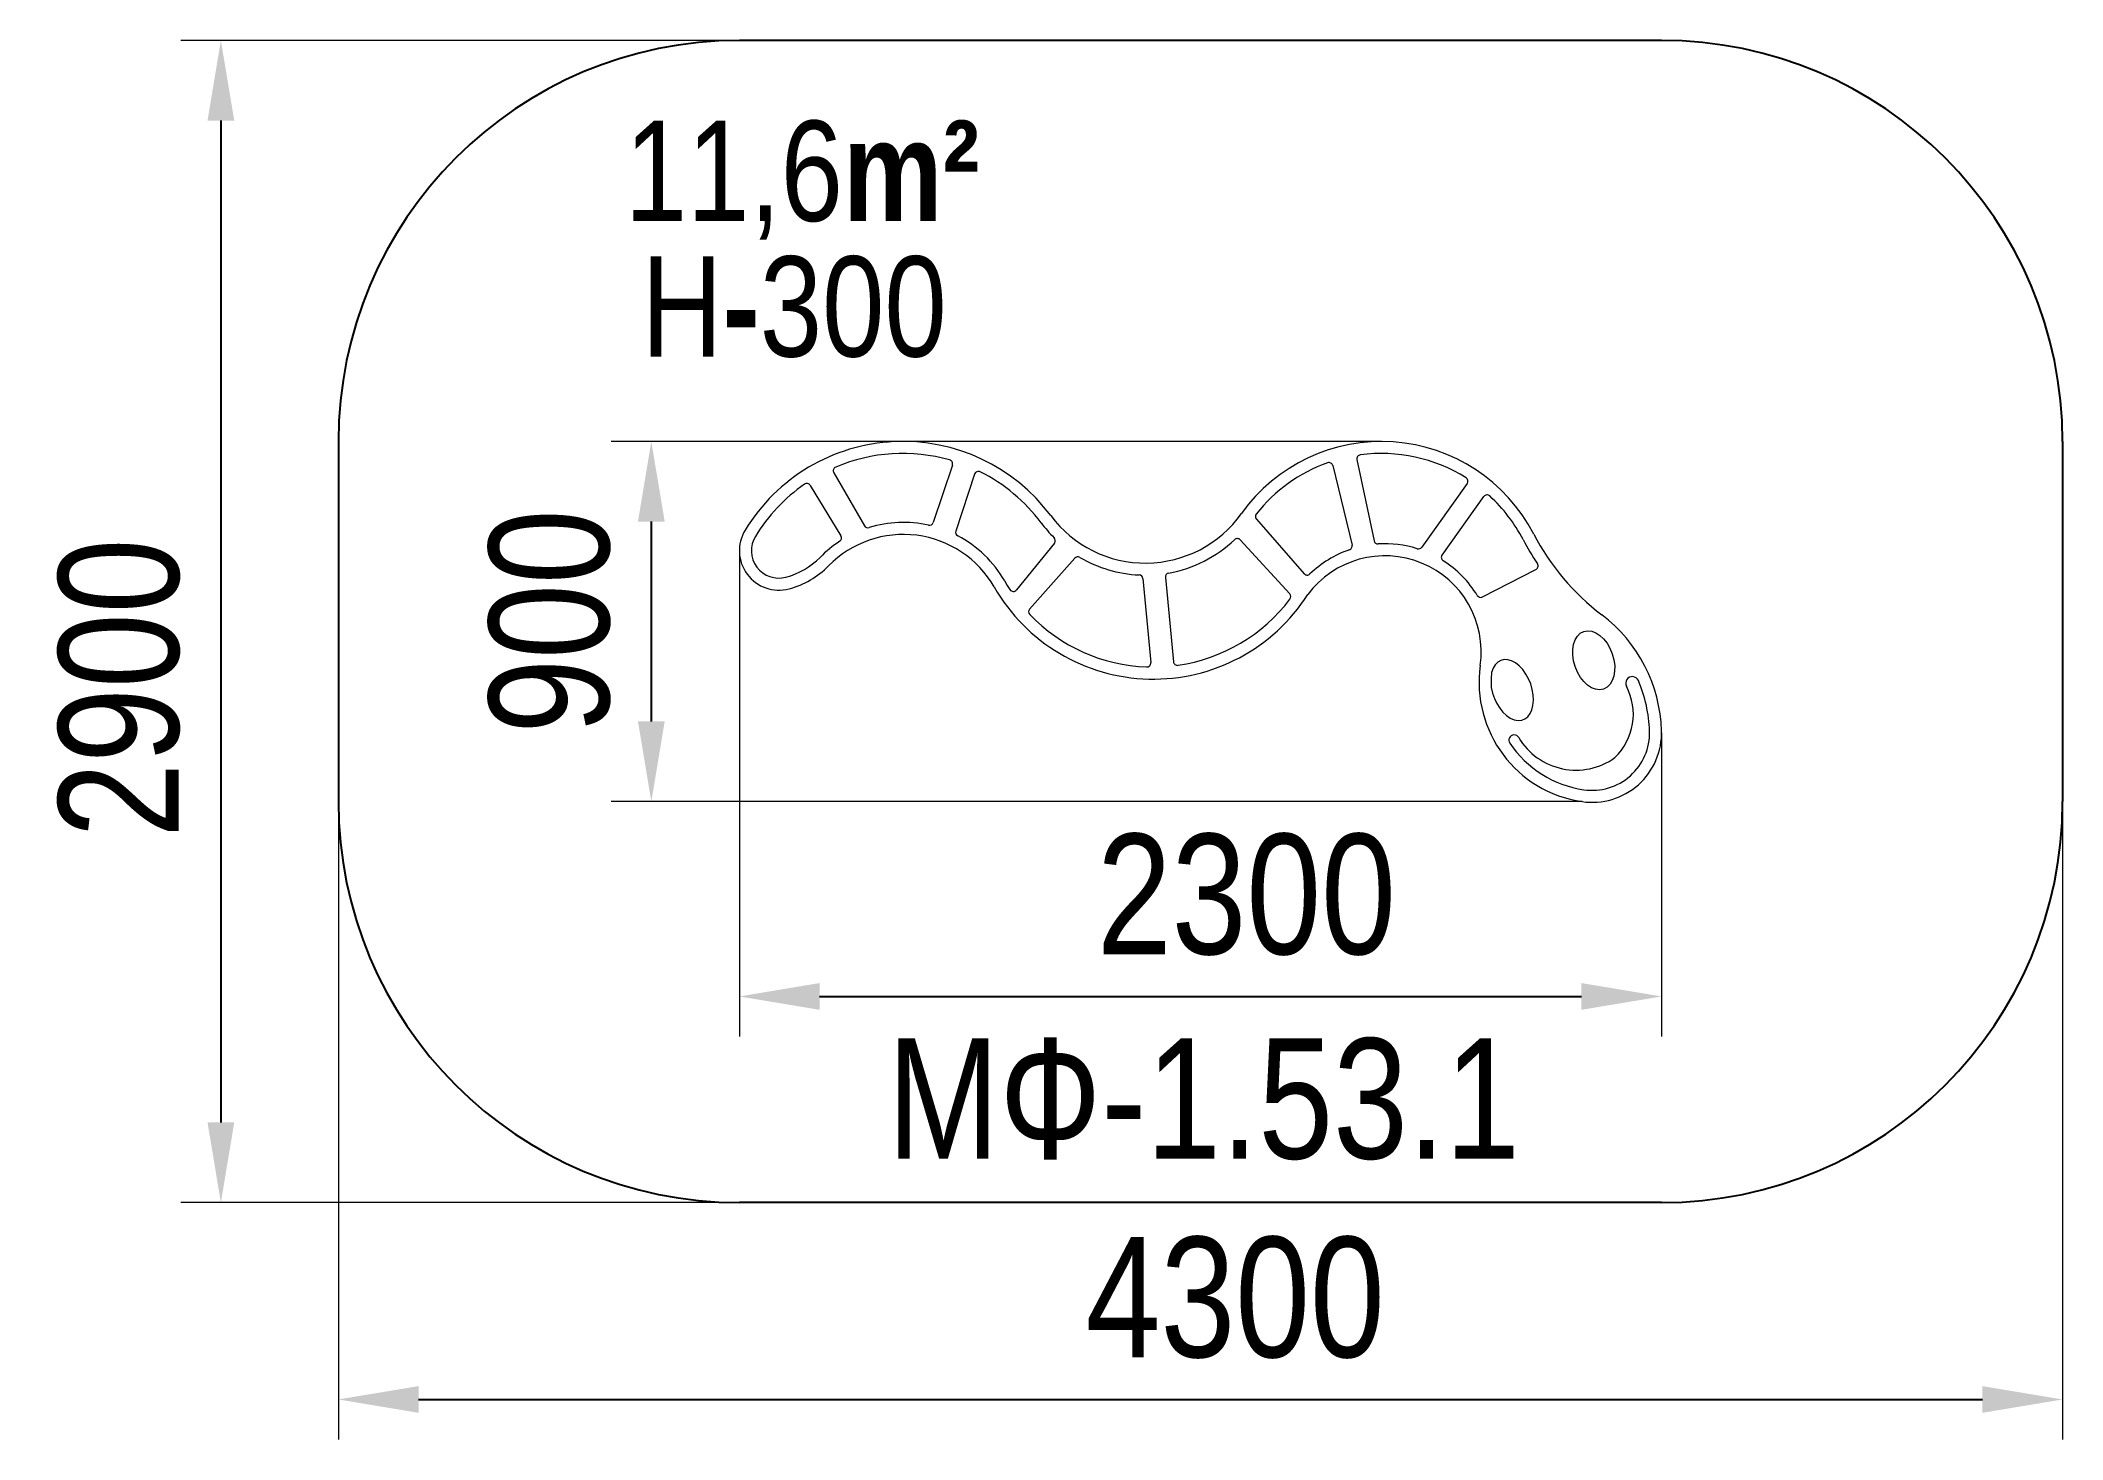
# Model space of a CAD drawing. Header units: millimetres. Extents: x -2657 to 2386, y -1944 to 1545.
import ezdxf

# ---------------------------------------------------------------- set-up
doc = ezdxf.new("R2010")
doc.units = ezdxf.units.MM
for name, color, linetype in [('DIKOM_АРТИКУЛ', 7, 'Continuous'), ('DIKOM_ЗОНА', 90, 'Continuous'), ('DIKOM_ОБЪЕКТ', 7, 'Continuous'), ('DIKOM_РАЗМЕР_ЗОНА', 7, 'Continuous'), ('DIKOM_РАЗМЕР_ОБЪЕКТА', 7, 'Continuous')]:
    doc.layers.add(name, color=color, linetype=linetype)
doc.styles.add('style1', font='arialbd.ttf', dxfattribs={"width": 0.8})
doc.dimstyles.new('1-50', dxfattribs={"dimtxt": 300, "dimasz": 200, "dimexe": 100, "dimexo": 0, "dimgap": 100, "dimtad": 1, "dimtxsty": 'style1', "dimcen": 200, "dimclrd": 7, "dimclre": 7, "dimclrt": 7, "dimadec": 1, "dimazin": 2, "dimtfac": 1, "dimtmove": 0, "dimatfit": 2, "dimfxl": 0, "dimlwd": 25, "dimlwe": 18, "dimarcsym": 0})

# ---------------------------------------------------------------- blocks, each defined once
blk = doc.blocks.new('*D0')
at = {"layer": 'Defpoints', "color": 0, "transparency": 16777216}
for p in [(686.9, 544.8), (-1133.8, -353.4), (1187.5, -353.4)]:
    blk.add_point(p, dxfattribs=at)
at = {"layer": 'DIKOM_РАЗМЕР_ОБЪЕКТА', "color": 7, "lineweight": 18, "transparency": 16777216}
for p, q in [((686.9, 544.8), (-1233.8, 544.8)), ((1187.5, -353.4), (-1233.8, -353.4))]:
    blk.add_line(p, q, dxfattribs=at)
at = {"layer": 'DIKOM_РАЗМЕР_ОБЪЕКТА', "color": 7, "lineweight": 25, "transparency": 16777216}
blk.add_line((-1133.8, 344.8), (-1133.8, -153.4), dxfattribs=at)
at = {"layer": 'DIKOM_РАЗМЕР_ОБЪЕКТА', "color": 7, "transparency": 16777216}
for points in [[(-1167.1, 344.8), (-1100.4, 344.8), (-1133.8, 544.8)], [(-1167.1, -153.4), (-1100.4, -153.4), (-1133.8, -353.4)]]:
    blk.add_solid(points, dxfattribs=at)
at = {"layer": 'DIKOM_РАЗМЕР_ОБЪЕКТА', "color": 7, "transparency": 16777216, "insert": (-1386.9, 95.7), "char_height": 300, "attachment_point": 5, "rotation": 90, "style": 'style1'}
blk.add_mtext('{\\fArial|b0|i0|c204|p34;900}', dxfattribs=at)
blk = doc.blocks.new('*D1')
at = {"layer": 'Defpoints', "color": 0, "transparency": 16777216}
for p in [(-914.2, 272.4), (1385.8, -182), (1385.8, -839.3)]:
    blk.add_point(p, dxfattribs=at)
at = {"layer": 'DIKOM_РАЗМЕР_ОБЪЕКТА', "color": 7, "lineweight": 18, "transparency": 16777216}
for p, q in [((-914.2, 272.4), (-914.2, -939.3)), ((1385.8, -182), (1385.8, -939.3))]:
    blk.add_line(p, q, dxfattribs=at)
at = {"layer": 'DIKOM_РАЗМЕР_ОБЪЕКТА', "color": 7, "lineweight": 25, "transparency": 16777216}
blk.add_line((-714.2, -839.3), (1185.8, -839.3), dxfattribs=at)
at = {"layer": 'DIKOM_РАЗМЕР_ОБЪЕКТА', "color": 7, "transparency": 16777216}
for points in [[(-714.2, -805.9), (-714.2, -872.6), (-914.2, -839.3)], [(1185.8, -805.9), (1185.8, -872.6), (1385.8, -839.3)]]:
    blk.add_solid(points, dxfattribs=at)
at = {"layer": 'DIKOM_РАЗМЕР_ОБЪЕКТА', "color": 7, "transparency": 16777216, "insert": (350.3, -586), "char_height": 300, "attachment_point": 5, "style": 'style1'}
blk.add_mtext('{\\fArial|b0|i0|c204|p34;2300}', dxfattribs=at)
blk = doc.blocks.new('*D2')
at = {"layer": 'Defpoints', "color": 0, "transparency": 16777216}
for p in [(-1914.2, -353.4), (2385.8, -353.4), (2385.8, -1844.3)]:
    blk.add_point(p, dxfattribs=at)
at = {"layer": 'DIKOM_РАЗМЕР_ЗОНА', "color": 7, "lineweight": 18, "transparency": 16777216}
for p, q in [((-1914.2, -353.4), (-1914.2, -1944.3)), ((2385.8, -353.4), (2385.8, -1944.3))]:
    blk.add_line(p, q, dxfattribs=at)
at = {"layer": 'DIKOM_РАЗМЕР_ЗОНА', "color": 7, "lineweight": 25, "transparency": 16777216}
blk.add_line((-1714.2, -1844.3), (2185.8, -1844.3), dxfattribs=at)
at = {"layer": 'DIKOM_РАЗМЕР_ЗОНА', "color": 7, "transparency": 16777216}
for points in [[(-1714.2, -1811), (-1714.2, -1877.6), (-1914.2, -1844.3)], [(2185.8, -1811), (2185.8, -1877.6), (2385.8, -1844.3)]]:
    blk.add_solid(points, dxfattribs=at)
at = {"layer": 'DIKOM_РАЗМЕР_ЗОНА', "color": 7, "transparency": 16777216, "insert": (322.5, -1591), "char_height": 300, "attachment_point": 5, "style": 'style1'}
blk.add_mtext('{\\fArial|b0|i0|c204|p34;4300}', dxfattribs=at)
blk = doc.blocks.new('*D3')
at = {"layer": 'Defpoints', "color": 0, "transparency": 16777216}
for p in [(1385.8, 1544.8), (-2207.3, -1353.4), (1385.8, -1353.4)]:
    blk.add_point(p, dxfattribs=at)
at = {"layer": 'DIKOM_РАЗМЕР_ЗОНА', "color": 7, "lineweight": 18, "transparency": 16777216}
for p, q in [((1385.8, 1544.8), (-2307.3, 1544.8)), ((1385.8, -1353.4), (-2307.3, -1353.4))]:
    blk.add_line(p, q, dxfattribs=at)
at = {"layer": 'DIKOM_РАЗМЕР_ЗОНА', "color": 7, "lineweight": 25, "transparency": 16777216}
blk.add_line((-2207.3, 1344.8), (-2207.3, -1153.4), dxfattribs=at)
at = {"layer": 'DIKOM_РАЗМЕР_ЗОНА', "color": 7, "transparency": 16777216}
for points in [[(-2240.6, 1344.8), (-2173.9, 1344.8), (-2207.3, 1544.8)], [(-2240.6, -1153.4), (-2173.9, -1153.4), (-2207.3, -1353.4)]]:
    blk.add_solid(points, dxfattribs=at)
at = {"layer": 'DIKOM_РАЗМЕР_ЗОНА', "color": 7, "transparency": 16777216, "insert": (-2460.4, -70.3), "char_height": 300, "attachment_point": 5, "rotation": 90, "style": 'style1'}
blk.add_mtext('{\\fArial|b0|i0|c204|p34;2900}', dxfattribs=at)

msp = doc.modelspace()

# ---------------------------------------------------------------- linework, layer by layer
at = {"layer": 'DIKOM_ЗОНА', "color": 3}
for p, q in [((1385.784, 1544.762), (-914.216, 1544.762)), ((-1914.216, 544.762), (-1914.216, -353.419)), ((2385.784, 544.762), (2385.784, -353.419)), ((1385.784, -1353.419), (-914.216, -1353.419))]:
    msp.add_line(p, q, dxfattribs=at)
for centre, start, end in [((-914.216, 544.762), 90, 180), ((1385.784, 544.762), 0, 90), ((-914.216, -353.419), 180, 270), ((1385.784, -353.419), 270, 0)]:
    msp.add_arc(centre, 1000, start, end, dxfattribs=at)
at = {"layer": 'DIKOM_ОБЪЕКТ', "color": 7, "lineweight": 15}
for p, q in [((-678.746, 466.627), (-602.248, 334.502)), ((-382.954, 485.808), (-430.867, 342.566)), ((-327.523, 463.253), (-374.337, 321.282)), ((565.735, 484.382), (613.74, 286.467)), ((626.052, 499.321), (668.783, 297.015)), ((-737.523, 435.042), (-660.922, 309.265)), ((900.868, 439.876), (787.501, 281.094)), ((838.312, 261.552), (942.469, 407.23)), ((375.101, 350.985), (494.27, 214.827)), ((-128.447, 291.166), (-223.165, 174.357)), ((-77.671, 253.609), (-190.248, 126.823)), ((335.183, 299.224), (458.374, 164.379)), ((92.383, 202.679), (111.862, -6.764)), ((148.415, 205.849), (168.453, -4.577)), ((939.347, 156.904), (1072.277, 225.178))]:
    msp.add_line(p, q, dxfattribs=at)
for centre, radius, start, end in [((-506.537, 84.414), 460.348, 36.728871, 148.697757), ((-506.537, 84.414), 430.348, 74.249909, 112.898019), ((686.903, 116.662), 428.1, 27.436559, 144.543283), ((635.836, 501.388), 10, 97.560982, 191.926823), ((686.903, 116.662), 398.1, 57.971342, 97.560982), ((-670.092, 471.638), 10, 112.898019, 210.070138), ((-392.437, 488.98), 10, 341.505181, 74.249909), ((-318.026, 460.121), 10, 63.354709, 161.750075), ((-506.537, 84.414), 430.348, 36.728871, 63.354709), ((686.903, 116.662), 398.1, 109.709376, 141.629866), ((556.016, 482.025), 10, 13.634016, 109.709376), ((892.729, 445.686), 10, 324.474064, 57.971342), ((-506.537, 84.414), 430.348, 124.738326, 148.697757), ((-746.064, 429.84), 10, 31.342357, 124.738326), ((950.604, 401.414), 10, 47.198063, 144.435838), ((686.903, 116.662), 398.1, 27.436559, 47.198063), ((98.381, 535.78), 294.408, 216.728871, 324.543283), ((382.626, 357.571), 10, 141.629866, 221.193304), ((-815.707, 272.408), 98.509, 148.697757, 284.910261), ((-815.707, 272.408), 68.509, 148.697757, 284.910261), ((-505.136, 51.286), 261.495, 29.943883, 135.457489), ((-669.463, 304.063), 10, 303.027272, 31.342357), ((-593.593, 339.513), 10, 210.070138, 287.061258), ((-505.136, 51.286), 291.495, 77.591454, 107.061258), ((-440.351, 345.738), 10, 257.591454, 341.505181), ((-364.84, 318.15), 10, 161.750075, 242.268173), ((-505.136, 51.286), 291.495, 29.937674, 62.268173), ((98.381, 535.78), 324.408, 216.728871, 225.450769), ((-136.214, 297.465), 10, 320.962242, 45.450769), ((1600.362, 590.893), 601.124, 207.436559, 232.79361), ((-846.206, 386.952), 187.044, 284.910261, 315.457489), ((-505.136, 51.286), 291.495, 123.027272, 135.457489), ((-70.193, 246.969), 10, 59.728649, 138.397133), ((98.381, 535.78), 324.408, 239.728649, 267.265455), ((98.381, 535.78), 324.408, 280.334207, 313.317962), ((327.8, 292.479), 10, 42.414164, 133.317962), ((695.932, 19.561), 240.06, 351.9322, 143.354157), ((695.932, 19.561), 270.06, 109.158326, 133.883809), ((604.022, 284.11), 10, 289.158326, 13.634016), ((678.568, 299.082), 10, 191.926823, 273.554673), ((695.932, 19.561), 270.06, 72.668163, 93.554673), ((779.363, 286.905), 10, 252.668163, 324.474064), ((846.447, 255.736), 10, 144.435838, 237.490508), ((1600.362, 590.893), 631.124, 207.436559, 213.817786), ((-846.206, 386.952), 217.044, 284.910261, 315.457489), ((82.426, 201.753), 10, 5.313343, 87.265455), ((158.37, 206.796), 10, 100.334207, 185.439638), ((501.794, 221.413), 10, 221.193304, 313.883809), ((695.932, 19.561), 270.06, 31.47786, 57.490508), ((1067.708, 234.074), 10, 297.185513, 33.817786), ((118.135, 409.254), 457.26, 209.828322, 327.392384), ((118.135, 409.254), 427.26, 209.824444, 213.220207), ((-230.932, 180.655), 10, 213.220207, 320.962242), ((118.135, 409.254), 427.26, 278.305409, 322.912877), ((450.991, 157.634), 10, 322.912877, 42.414164), ((934.778, 165.799), 10, 211.47786, 297.185513), ((-182.77, 120.184), 10, 138.397133, 223.850834), ((118.135, 409.254), 427.26, 223.850834, 267.770827), ((1008.944, -188.091), 376.931, 1.706549, 52.79361), ((101.905, -7.69), 10, 267.770827, 5.313343), ((178.408, -3.63), 10, 185.439638, 278.305409), ((1230.941, -56.276), 300.297, 171.9322, 261.688366), ((1230.941, -56.276), 270.297, 174.779721, 182.713649), ((1312.761, -58.16), 16.496, 23.154424, 207.678311), ((1165.234, -135.543), 150.094, 313.966023, 27.678311), ((1008.944, -188.091), 346.931, 1.706549, 23.154424), ((1018.101, -200.451), 13.223, 30.76261, 214.113284), ((1172.309, -108.661), 166.237, 210.76261, 305.750513), ((1212.57, -182.024), 173.214, 261.688366, 1.706549), ((1212.57, -182.024), 143.214, 261.688366, 1.706549), ((1230.941, -56.276), 270.297, 214.113284, 261.688366)]:
    msp.add_arc(centre, radius, start, end, dxfattribs=at)
msp.add_ellipse((1216.437, -0.933), major_axis=(24.569, -71.838), ratio=0.6470566, dxfattribs=at)
msp.add_ellipse((1012.862, -75.117), major_axis=(27.363, -74.184), ratio=0.61781212, start_param=4.40880248, end_param=10.16395679, dxfattribs=at)

# ---------------------------------------------------------------- texts
at = {"layer": 'DIKOM_АРТИКУЛ', "insert": (-545.202, -943.674), "char_height": 300, "width": 1373.12348, "attachment_point": 1, "style": 'style1'}
msp.add_mtext('{\\fArial|b0|i0|c204|p34;МФ-1.53.1}', dxfattribs=at)
at = {"layer": 'DIKOM_РАЗМЕР_ОБЪЕКТА', "char_height": 250, "attachment_point": 1, "style": 'style1'}
for s, insert, width in [('{\\fArial|b0|i0|c204|p34;11,6}m²', (-1199.604, 1344.527), 966.72882), ('{\\fArial|b0|i0|c204|p34;H}-{\\fArial|b0|i0|c204|p34;300}', (-1157.972, 1006.477), 844.42393)]:
    msp.add_mtext(s, dxfattribs=dict(at, insert=insert, width=width))

# ---------------------------------------------------------------- dimensions: what is measured, and where the dimension line sits
at = {"layer": 'DIKOM_РАЗМЕР_ЗОНА'}
dim = msp.add_linear_dim(base=(-2207.251, -1353.419), p1=(1385.784, 1544.762), p2=(1385.784, -1353.419), angle=90, text='{\\fArial|b0|i0|c204|p34;2900}', dimstyle='1-50', dxfattribs=at)
dim.commit()
dim.dimension.update_dxf_attribs({"geometry": '*D3', "text_midpoint": (-2207.251, -70.251), "dimtype": 160})
dim = msp.add_linear_dim(base=(2385.784, -1844.296), p1=(-1914.216, -353.419), p2=(2385.784, -353.419), text='{\\fArial|b0|i0|c204|p34;<>}', dimstyle='1-50', dxfattribs=at)
dim.commit()
dim.dimension.update_dxf_attribs({"geometry": '*D2', "text_midpoint": (322.5, -1844.296), "dimtype": 160})
at = {"layer": 'DIKOM_РАЗМЕР_ОБЪЕКТА'}
dim = msp.add_linear_dim(base=(-1133.751, -353.419), p1=(686.903, 544.762), p2=(1187.531, -353.419), angle=90, text='{\\fArial|b0|i0|c204|p34;900}', dimstyle='1-50', dxfattribs=at)
dim.commit()
dim.dimension.update_dxf_attribs({"geometry": '*D0', "text_midpoint": (-1133.751, 95.672), "dimtype": 160})
dim = msp.add_linear_dim(base=(1385.784, -839.251), p1=(-914.216, 272.408), p2=(1385.784, -182.024), text='{\\fArial|b0|i0|c204|p34;<>}', dimstyle='1-50', dxfattribs=at)
dim.commit()
dim.dimension.update_dxf_attribs({"geometry": '*D1', "text_midpoint": (350.334, -839.251), "dimtype": 160})

doc.saveas('drawing.dxf')
